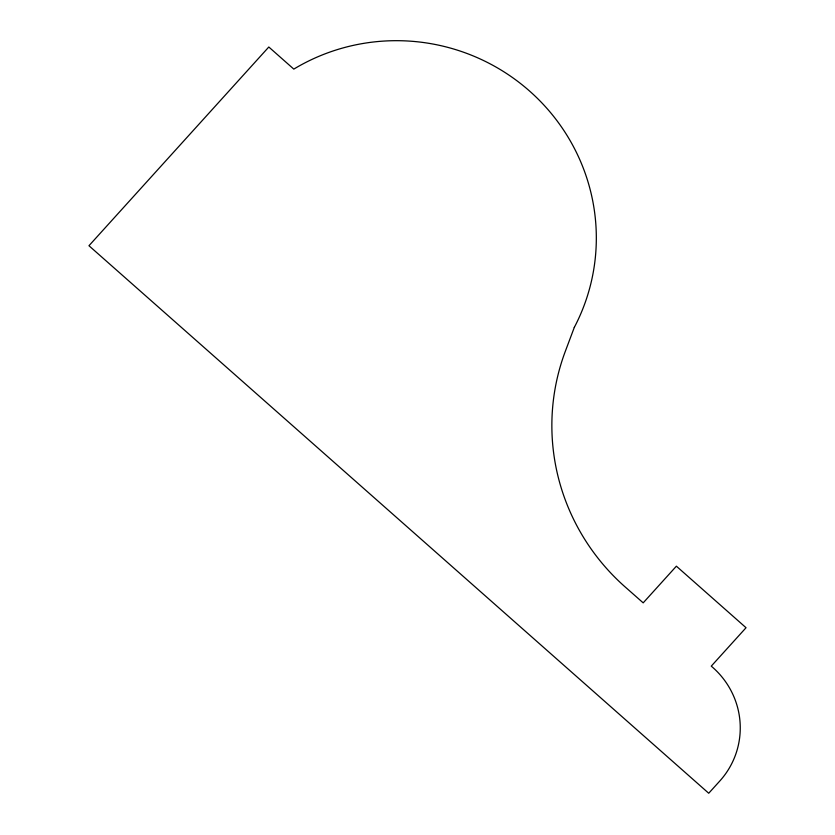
<?xml version="1.0" encoding="UTF-8"?>
<svg xmlns="http://www.w3.org/2000/svg" width="835" height="835" viewBox="0 0 835 835"><rect width="100%" height="100%" fill="white"/><g stroke="black" fill="none" stroke-linecap="round" stroke-linejoin="round"><path stroke-width="1.25" d="M574.303 327.393L565.191 351.671A217.883 214.376 18 0 0 627.116 588.665L643.19 602.86L676.381 566.182L746.041 627.722L711.263 666.142A81.6 80.285 18 0 1 720.041 780.746L708.727 793.25L88.959 245.73L268.807 47.011L293.805 69.107A198.365 195.171 18 0 1 532.646 93.823A198.365 195.171 18 0 1 574.303 327.393"/></g></svg>
